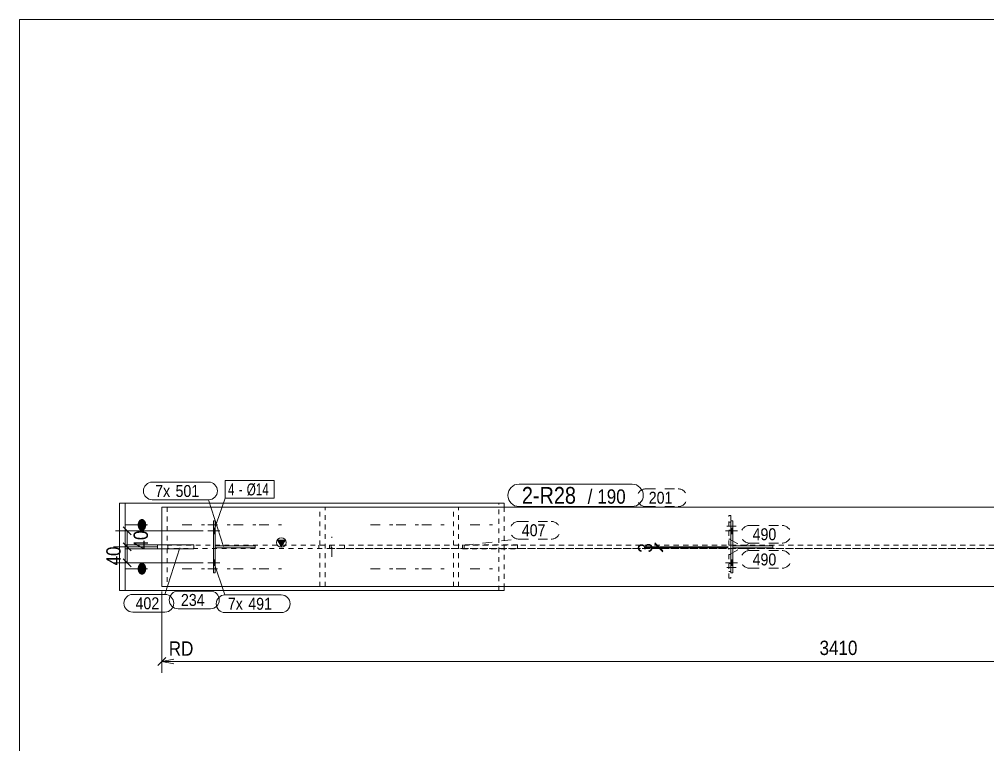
# Model space of a CAD drawing. Header units: millimetres. Extents: x 2 to 825, y 1 to 579.
# Drawn here: x 5 to 207.7, y 427.2 to 579 of the extents above; entities that cross this region are included whole.
import ezdxf

# ---------------------------------------------------------------- set-up
doc = ezdxf.new("R2010")
doc.units = ezdxf.units.MM
for name, pattern in [('XKITLINE00', [0]), ('XKITLINE01', [4, 1, -1, 1, -1]), ('XKITLINE02', [4, 2, -2])]:
    doc.linetypes.add(name, pattern=pattern)
for name, color, linetype, lineweight in [('Bolt', 3, 'Continuous', 0), ('BoltMark', 7, 'Continuous', 0), ('Dimensions', 7, 'Continuous', 0), ('DrawingSheet', 5, 'Continuous', 0), ('Part', 2, 'Continuous', 0), ('PartMark', 7, 'Continuous', 0)]:
    doc.layers.add(name, color=color, linetype=linetype, lineweight=lineweight)
doc.styles.add('ARIAL', font='ARIAL.TTF')
doc.styles.add('ARIAL_NARROW', font='ARIALN.TTF')

# ---------------------------------------------------------------- blocks, each defined once
blk = doc.blocks.new('*A61')
at = {"layer": 'Bolt'}
for points in [[(153.93, 472.48), (154.35, 472.48), (154.35, 471.32), (153.93, 471.32)], [(153.93, 472.48), (154.35, 472.48), (154.35, 471.32), (153.93, 471.32)], [(153.93, 465.82), (154.35, 465.82), (154.35, 464.65), (153.93, 464.65)], [(153.93, 465.82), (154.35, 465.82), (154.35, 464.65), (153.93, 464.65)]]:
    blk.add_hatch(color=3, dxfattribs=at).paths.add_polyline_path(points, flags=17)
at = {"layer": 'Bolt', "color": 3, "linetype": 'XKITLINE00', "lineweight": 0}
for p, q in [((154.35, 472.48), (153.93, 472.48)), ((154.35, 472.48), (153.93, 472.48)), ((155.31, 471.9), (152.81, 471.9)), ((155.31, 471.9), (152.81, 471.9)), ((154.35, 471.32), (153.93, 471.32)), ((154.35, 471.32), (153.93, 471.32)), ((155.31, 465.23), (152.81, 465.23)), ((155.31, 465.23), (152.81, 465.23)), ((154.35, 465.82), (153.93, 465.82)), ((154.35, 465.82), (153.93, 465.82)), ((154.35, 464.65), (153.93, 464.65)), ((154.35, 464.65), (153.93, 464.65))]:
    blk.add_line(p, q, dxfattribs=at)
blk = doc.blocks.new('*A73')
at = {"layer": 'Bolt'}
for points in [[(29.77, 473.18), (29.77, 473.21), (29.77, 473.24), (29.77, 473.27), (29.77, 473.3), (29.77, 473.33), (29.78, 473.36), (29.78, 473.39), (29.79, 473.42), (29.79, 473.45), (29.8, 473.48), (29.8, 473.51), (29.81, 473.54), (29.82, 473.57), (29.82, 473.6), (29.83, 473.63), (29.84, 473.66), (29.85, 473.68), (29.86, 473.71), (29.87, 473.74), (29.88, 473.77), (29.89, 473.79), (29.9, 473.82), (29.92, 473.84), (29.93, 473.87), (29.94, 473.89), (29.95, 473.92), (29.97, 473.94), (29.98, 473.97), (30, 473.99), (30.01, 474.01), (30.03, 474.03), (30.04, 474.06), (30.06, 474.08), (30.08, 474.1), (30.09, 474.12), (30.11, 474.14), (30.13, 474.15), (30.14, 474.17), (30.16, 474.19), (30.18, 474.21), (30.2, 474.22), (30.22, 474.24), (30.24, 474.25), (30.26, 474.27), (30.28, 474.28), (30.3, 474.29), (30.32, 474.3), (30.34, 474.32), (30.36, 474.33), (30.38, 474.34), (30.4, 474.35), (30.42, 474.35), (30.44, 474.36), (30.46, 474.37), (30.49, 474.38), (30.51, 474.38), (30.53, 474.39), (30.55, 474.39), (30.57, 474.39), (30.59, 474.4), (30.62, 474.4), (30.64, 474.4), (30.66, 474.4), (30.68, 474.4), (30.7, 474.4), (30.73, 474.4), (30.75, 474.39), (30.77, 474.39), (30.79, 474.39), (30.81, 474.38), (30.83, 474.38), (30.86, 474.37), (30.88, 474.36), (30.9, 474.35), (30.92, 474.35), (30.94, 474.34), (30.96, 474.33), (30.98, 474.32), (31, 474.3), (31.02, 474.29), (31.04, 474.28), (31.06, 474.27), (31.08, 474.25), (31.1, 474.24), (31.12, 474.22), (31.14, 474.21), (31.16, 474.19), (31.18, 474.17), (31.19, 474.15), (31.21, 474.14), (31.23, 474.12), (31.24, 474.1), (31.26, 474.08), (31.28, 474.06), (31.29, 474.03), (31.31, 474.01), (31.32, 473.99), (31.34, 473.97), (31.35, 473.94), (31.37, 473.92), (31.38, 473.89), (31.39, 473.87), (31.4, 473.84), (31.42, 473.82), (31.43, 473.79), (31.44, 473.77), (31.45, 473.74), (31.46, 473.71), (31.47, 473.68), (31.48, 473.66), (31.49, 473.63), (31.49, 473.6), (31.5, 473.57), (31.51, 473.54), (31.52, 473.51), (31.52, 473.48), (31.53, 473.45), (31.53, 473.42), (31.54, 473.39), (31.54, 473.36), (31.55, 473.33), (31.55, 473.3), (31.55, 473.27), (31.55, 473.24), (31.55, 473.21), (31.55, 473.18), (31.55, 473.15), (31.55, 473.12), (31.55, 473.09), (31.55, 473.06), (31.55, 473.03), (31.55, 473), (31.55, 472.97), (31.54, 472.94), (31.54, 472.91), (31.53, 472.88), (31.53, 472.85), (31.52, 472.82), (31.52, 472.79), (31.51, 472.76), (31.5, 472.73), (31.49, 472.7), (31.49, 472.67), (31.48, 472.64), (31.47, 472.62), (31.46, 472.59), (31.45, 472.56), (31.44, 472.53), (31.43, 472.51), (31.42, 472.48), (31.4, 472.46), (31.39, 472.43), (31.38, 472.41), (31.37, 472.38), (31.35, 472.36), (31.34, 472.33), (31.32, 472.31), (31.31, 472.29), (31.29, 472.27), (31.28, 472.24), (31.26, 472.22), (31.24, 472.2), (31.23, 472.18), (31.21, 472.16), (31.19, 472.15), (31.18, 472.13), (31.16, 472.11), (31.14, 472.09), (31.12, 472.08), (31.1, 472.06), (31.08, 472.05), (31.06, 472.03), (31.04, 472.02), (31.02, 472.01), (31, 472), (30.98, 471.98), (30.96, 471.97), (30.94, 471.96), (30.92, 471.95), (30.9, 471.95), (30.88, 471.94), (30.86, 471.93), (30.83, 471.92), (30.81, 471.92), (30.79, 471.91), (30.77, 471.91), (30.75, 471.91), (30.73, 471.9), (30.7, 471.9), (30.68, 471.9), (30.66, 471.9), (30.64, 471.9), (30.62, 471.9), (30.59, 471.9), (30.57, 471.91), (30.55, 471.91), (30.53, 471.91), (30.51, 471.92), (30.49, 471.92), (30.46, 471.93), (30.44, 471.94), (30.42, 471.95), (30.4, 471.95), (30.38, 471.96), (30.36, 471.97), (30.34, 471.98), (30.32, 472), (30.3, 472.01), (30.28, 472.02), (30.26, 472.03), (30.24, 472.05), (30.22, 472.06), (30.2, 472.08), (30.18, 472.09), (30.16, 472.11), (30.14, 472.13), (30.13, 472.15), (30.11, 472.16), (30.09, 472.18), (30.08, 472.2), (30.06, 472.22), (30.04, 472.24), (30.03, 472.27), (30.01, 472.29), (30, 472.31), (29.98, 472.33), (29.97, 472.36), (29.95, 472.38), (29.94, 472.41), (29.93, 472.43), (29.92, 472.46), (29.9, 472.48), (29.89, 472.51), (29.88, 472.53), (29.87, 472.56), (29.86, 472.59), (29.85, 472.62), (29.84, 472.64), (29.83, 472.67), (29.82, 472.7), (29.82, 472.73), (29.81, 472.76), (29.8, 472.79), (29.8, 472.82), (29.79, 472.85), (29.79, 472.88), (29.78, 472.91), (29.78, 472.94), (29.77, 472.97), (29.77, 473), (29.77, 473.03), (29.77, 473.06), (29.77, 473.09), (29.77, 473.12), (29.76, 473.15)], [(29.77, 464.01), (29.77, 464.04), (29.77, 464.08), (29.77, 464.11), (29.77, 464.14), (29.77, 464.17), (29.78, 464.2), (29.78, 464.23), (29.79, 464.26), (29.79, 464.29), (29.8, 464.32), (29.8, 464.35), (29.81, 464.38), (29.82, 464.4), (29.82, 464.43), (29.83, 464.46), (29.84, 464.49), (29.85, 464.52), (29.86, 464.55), (29.87, 464.57), (29.88, 464.6), (29.89, 464.63), (29.9, 464.65), (29.92, 464.68), (29.93, 464.7), (29.94, 464.73), (29.95, 464.75), (29.97, 464.78), (29.98, 464.8), (30, 464.82), (30.01, 464.85), (30.03, 464.87), (30.04, 464.89), (30.06, 464.91), (30.08, 464.93), (30.09, 464.95), (30.11, 464.97), (30.13, 464.99), (30.14, 465.01), (30.16, 465.02), (30.18, 465.04), (30.2, 465.06), (30.22, 465.07), (30.24, 465.09), (30.26, 465.1), (30.28, 465.11), (30.3, 465.13), (30.32, 465.14), (30.34, 465.15), (30.36, 465.16), (30.38, 465.17), (30.4, 465.18), (30.42, 465.19), (30.44, 465.2), (30.46, 465.2), (30.49, 465.21), (30.51, 465.21), (30.53, 465.22), (30.55, 465.22), (30.57, 465.23), (30.59, 465.23), (30.62, 465.23), (30.64, 465.23), (30.66, 465.23), (30.68, 465.23), (30.7, 465.23), (30.73, 465.23), (30.75, 465.23), (30.77, 465.22), (30.79, 465.22), (30.81, 465.21), (30.83, 465.21), (30.86, 465.2), (30.88, 465.2), (30.9, 465.19), (30.92, 465.18), (30.94, 465.17), (30.96, 465.16), (30.98, 465.15), (31, 465.14), (31.02, 465.13), (31.04, 465.11), (31.06, 465.1), (31.08, 465.09), (31.1, 465.07), (31.12, 465.06), (31.14, 465.04), (31.16, 465.02), (31.18, 465.01), (31.19, 464.99), (31.21, 464.97), (31.23, 464.95), (31.24, 464.93), (31.26, 464.91), (31.28, 464.89), (31.29, 464.87), (31.31, 464.85), (31.32, 464.82), (31.34, 464.8), (31.35, 464.78), (31.37, 464.75), (31.38, 464.73), (31.39, 464.7), (31.4, 464.68), (31.42, 464.65), (31.43, 464.63), (31.44, 464.6), (31.45, 464.57), (31.46, 464.55), (31.47, 464.52), (31.48, 464.49), (31.49, 464.46), (31.49, 464.43), (31.5, 464.4), (31.51, 464.38), (31.52, 464.35), (31.52, 464.32), (31.53, 464.29), (31.53, 464.26), (31.54, 464.23), (31.54, 464.2), (31.55, 464.17), (31.55, 464.14), (31.55, 464.11), (31.55, 464.08), (31.55, 464.04), (31.55, 464.01), (31.55, 463.98), (31.55, 463.95), (31.55, 463.92), (31.55, 463.89), (31.55, 463.86), (31.55, 463.83), (31.55, 463.8), (31.54, 463.77), (31.54, 463.74), (31.53, 463.71), (31.53, 463.68), (31.52, 463.65), (31.52, 463.62), (31.51, 463.59), (31.5, 463.56), (31.49, 463.53), (31.49, 463.51), (31.48, 463.48), (31.47, 463.45), (31.46, 463.42), (31.45, 463.39), (31.44, 463.37), (31.43, 463.34), (31.42, 463.31), (31.4, 463.29), (31.39, 463.26), (31.38, 463.24), (31.37, 463.21), (31.35, 463.19), (31.34, 463.17), (31.32, 463.14), (31.31, 463.12), (31.29, 463.1), (31.28, 463.08), (31.26, 463.06), (31.24, 463.04), (31.23, 463.02), (31.21, 463), (31.19, 462.98), (31.18, 462.96), (31.16, 462.94), (31.14, 462.93), (31.12, 462.91), (31.1, 462.9), (31.08, 462.88), (31.06, 462.87), (31.04, 462.85), (31.02, 462.84), (31, 462.83), (30.98, 462.82), (30.96, 462.81), (30.94, 462.8), (30.92, 462.79), (30.9, 462.78), (30.88, 462.77), (30.86, 462.76), (30.83, 462.76), (30.81, 462.75), (30.79, 462.75), (30.77, 462.74), (30.75, 462.74), (30.73, 462.74), (30.7, 462.73), (30.68, 462.73), (30.66, 462.73), (30.64, 462.73), (30.62, 462.73), (30.59, 462.74), (30.57, 462.74), (30.55, 462.74), (30.53, 462.75), (30.51, 462.75), (30.49, 462.76), (30.46, 462.76), (30.44, 462.77), (30.42, 462.78), (30.4, 462.79), (30.38, 462.8), (30.36, 462.81), (30.34, 462.82), (30.32, 462.83), (30.3, 462.84), (30.28, 462.85), (30.26, 462.87), (30.24, 462.88), (30.22, 462.9), (30.2, 462.91), (30.18, 462.93), (30.16, 462.94), (30.14, 462.96), (30.13, 462.98), (30.11, 463), (30.09, 463.02), (30.08, 463.04), (30.06, 463.06), (30.04, 463.08), (30.03, 463.1), (30.01, 463.12), (30, 463.14), (29.98, 463.17), (29.97, 463.19), (29.95, 463.21), (29.94, 463.24), (29.93, 463.26), (29.92, 463.29), (29.9, 463.31), (29.89, 463.34), (29.88, 463.37), (29.87, 463.39), (29.86, 463.42), (29.85, 463.45), (29.84, 463.48), (29.83, 463.51), (29.82, 463.53), (29.82, 463.56), (29.81, 463.59), (29.8, 463.62), (29.8, 463.65), (29.79, 463.68), (29.79, 463.71), (29.78, 463.74), (29.78, 463.77), (29.77, 463.8), (29.77, 463.83), (29.77, 463.86), (29.77, 463.89), (29.77, 463.92), (29.77, 463.95), (29.76, 463.98)]]:
    blk.add_hatch(color=3, dxfattribs=at).paths.add_polyline_path(points, flags=17)
at = {"layer": 'Bolt', "color": 3, "linetype": 'XKITLINE00', "lineweight": 0}
for p, q in [((27.17, 473.15), (31.82, 473.15)), ((27.17, 463.98), (31.82, 463.98))]:
    blk.add_line(p, q, dxfattribs=at)
at = {"layer": 'Bolt', "color": 3, "linetype": 'XKITLINE02', "lineweight": 0}
for p, q in [((39.1, 473.15), (43.76, 473.15)), ((44.47, 473.15), (49.13, 473.15)), ((49.84, 473.15), (54.5, 473.15)), ((55.21, 473.15), (59.87, 473.15)), ((78.49, 473.15), (83.14, 473.15)), ((83.86, 473.15), (88.51, 473.15)), ((89.23, 473.15), (93.88, 473.15)), ((99.37, 473.15), (104.02, 473.15)), ((39.1, 463.98), (43.76, 463.98)), ((44.47, 463.98), (49.13, 463.98)), ((49.84, 463.98), (54.5, 463.98)), ((55.21, 463.98), (59.87, 463.98)), ((78.49, 463.98), (83.14, 463.98)), ((83.86, 463.98), (88.51, 463.98)), ((89.23, 463.98), (93.88, 463.98)), ((99.37, 463.98), (104.02, 463.98))]:
    blk.add_line(p, q, dxfattribs=at)
blk = doc.blocks.new('*A74')
at = {"layer": 'Part'}
blk.add_hatch(color=2, dxfattribs=at).paths.add_polyline_path([(59.03, 469.97), (60.63, 469.97), (59.83, 468.57)], flags=17)
at = {"layer": 'Part', "color": 2, "linetype": 'XKITLINE00', "lineweight": 0}
for p, q in [((34.83, 476.9), (34.83, 468.98)), ((332.36, 476.9), (34.83, 476.9)), ((59.83, 468.57), (59.03, 469.97)), ((59.03, 469.97), (60.63, 469.97)), ((60.63, 469.97), (59.83, 468.57)), ((34.83, 460.23), (34.83, 468.15)), ((332.36, 460.23), (34.83, 460.23))]:
    blk.add_line(p, q, dxfattribs=at)
at = {"layer": 'Part', "color": 7, "linetype": 'XKITLINE01', "lineweight": 0}
for p, q in [((35.94, 476.9), (35.94, 468.9)), ((67.91, 468.9), (67.91, 476.9)), ((69.03, 460.23), (69.03, 476.9)), ((34.83, 468.98), (34.83, 468.15)), ((35.94, 468.9), (332.36, 468.9)), ((332.36, 468.23), (35.94, 468.23)), ((35.94, 468.23), (35.94, 460.23)), ((67.91, 460.23), (67.91, 468.23))]:
    blk.add_line(p, q, dxfattribs=at)
at = {"layer": 'Part', "color": 2, "linetype": 'XKITLINE00', "lineweight": 0}
blk.add_circle((59.83, 469.47), 1, dxfattribs=at)
blk = doc.blocks.new('*A75')
at = {"layer": 'Part', "color": 2, "linetype": 'XKITLINE00', "lineweight": 0}
for p, q in [((27.14, 468.98), (41.5, 468.98)), ((27.14, 468.15), (27.14, 468.98)), ((41.5, 468.98), (41.5, 468.15)), ((41.5, 468.15), (27.14, 468.15))]:
    blk.add_line(p, q, dxfattribs=at)
at = {"layer": 'Part', "color": 7, "linetype": 'XKITLINE01', "lineweight": 0}
for p, q in [((33.94, 468.15), (33.94, 468.98)), ((36.08, 468.15), (36.08, 468.98))]:
    blk.add_line(p, q, dxfattribs=at)
blk = doc.blocks.new('*A79')
at = {"layer": 'Part', "color": 2, "linetype": 'XKITLINE00', "lineweight": 0}
for p, q in [((46.01, 468.78), (54.35, 468.78)), ((54.35, 468.36), (46.01, 468.36)), ((54.35, 468.36), (54.35, 468.78))]:
    blk.add_line(p, q, dxfattribs=at)
at = {"layer": 'Part', "color": 7, "linetype": 'XKITLINE01', "lineweight": 0}
blk.add_line((46.01, 468.36), (46.01, 468.78), dxfattribs=at)
blk.add_line((46.01, 468.36), (46.01, 468.78), dxfattribs=at)
blk = doc.blocks.new('*A80')
at = {"layer": 'Part', "color": 2, "linetype": 'XKITLINE00', "lineweight": 0}
for p, q in [((45.6, 473.98), (46.01, 473.98)), ((45.6, 473.98), (45.6, 463.15)), ((46.01, 473.98), (46.01, 463.15)), ((45.6, 463.15), (46.01, 463.15))]:
    blk.add_line(p, q, dxfattribs=at)
blk = doc.blocks.new('*A81')
at = {"layer": 'Part', "color": 7, "linetype": 'XKITLINE01', "lineweight": 0}
for p, q in [((153.51, 461.98), (153.51, 468.23)), ((153.51, 468.23), (153.93, 468.23)), ((153.93, 468.23), (153.93, 461.98)), ((153.51, 466.98), (153.93, 466.98)), ((153.93, 461.98), (153.51, 461.98))]:
    blk.add_line(p, q, dxfattribs=at)
blk = doc.blocks.new('*A82')
at = {"layer": 'Part', "color": 7, "linetype": 'XKITLINE01', "lineweight": 0}
for p, q in [((153.51, 468.9), (153.51, 475.15)), ((153.51, 475.15), (153.93, 475.15)), ((153.93, 475.15), (153.93, 468.9)), ((153.51, 470.15), (153.93, 470.15)), ((153.93, 468.9), (153.51, 468.9))]:
    blk.add_line(p, q, dxfattribs=at)
blk = doc.blocks.new('*A83')
at = {"layer": 'Part', "color": 2, "linetype": 'XKITLINE00', "lineweight": 0}
for p, q in [((154.35, 468.78), (162.68, 468.78)), ((162.68, 468.36), (154.35, 468.36)), ((162.68, 468.36), (162.68, 468.78))]:
    blk.add_line(p, q, dxfattribs=at)
at = {"layer": 'Part', "color": 7, "linetype": 'XKITLINE01', "lineweight": 0}
blk.add_line((154.35, 468.36), (154.35, 468.78), dxfattribs=at)
blk.add_line((154.35, 468.36), (154.35, 468.78), dxfattribs=at)
blk = doc.blocks.new('*A84')
at = {"layer": 'Part', "color": 2, "linetype": 'XKITLINE00', "lineweight": 0}
for p, q in [((153.93, 473.98), (154.35, 473.98)), ((153.93, 473.98), (153.93, 463.15)), ((154.35, 473.98), (154.35, 463.15)), ((153.93, 463.15), (154.35, 463.15))]:
    blk.add_line(p, q, dxfattribs=at)
blk = doc.blocks.new('*A101')
at = {"layer": 'Part', "color": 7, "linetype": 'XKITLINE01', "lineweight": 0}
for p, q in [((319.15, 476.9), (95.88, 476.9)), ((95.88, 468.9), (95.88, 476.9)), ((96.88, 460.23), (96.88, 476.9)), ((69.92, 468.9), (69.91, 468.23)), ((319.03, 468.23), (69.91, 468.23)), ((319.03, 468.9), (69.92, 468.9)), ((70.27, 468.23), (70.27, 468.9)), ((95.88, 460.23), (95.88, 468.23)), ((95.88, 460.23), (319.15, 460.23))]:
    blk.add_line(p, q, dxfattribs=at)
blk = doc.blocks.new('*A102')
at = {"layer": 'Part', "color": 2, "linetype": 'XKITLINE00', "lineweight": 0}
for p, q in [((25.97, 459.4), (25.97, 477.73)), ((106.5, 477.73), (25.97, 477.73)), ((27.14, 459.4), (27.14, 477.73)), ((106.5, 477.73), (106.5, 476.9)), ((106.5, 459.4), (106.5, 460.23)), ((106.5, 459.4), (25.97, 459.4))]:
    blk.add_line(p, q, dxfattribs=at)
at = {"layer": 'Part', "color": 7, "linetype": 'XKITLINE01', "lineweight": 0}
for p, q in [((105.34, 459.4), (105.34, 477.73)), ((106.5, 476.9), (106.5, 460.23))]:
    blk.add_line(p, q, dxfattribs=at)
blk = doc.blocks.new('*A103')
at = {"layer": 'Part', "color": 7, "linetype": 'XKITLINE01', "lineweight": 0}
for p, q in [((109.29, 468.98), (97.77, 468.98)), ((97.77, 468.98), (97.77, 468.15)), ((98.12, 468.15), (98.12, 468.98)), ((106.5, 468.15), (106.5, 468.98)), ((109.29, 468.98), (109.29, 468.15)), ((97.77, 468.15), (109.29, 468.15))]:
    blk.add_line(p, q, dxfattribs=at)
blk = doc.blocks.new('*A109')
at = {"layer": 'Bolt', "color": 3, "linetype": 'XKITLINE02', "lineweight": 0}
for p, q in [((70.38, 466.48), (70.38, 470.65)), ((67.67, 468.23), (67.67, 468.9)), ((73.08, 468.23), (73.08, 468.9))]:
    blk.add_line(p, q, dxfattribs=at)
blk = doc.blocks.new('*A110')
at = {"layer": 'Bolt'}
for points in [[(45.6, 472.48), (46.01, 472.48), (46.01, 471.32), (45.6, 471.32)], [(45.6, 472.48), (46.01, 472.48), (46.01, 471.32), (45.6, 471.32)], [(45.6, 465.82), (46.01, 465.82), (46.01, 464.65), (45.6, 464.65)], [(45.6, 465.82), (46.01, 465.82), (46.01, 464.65), (45.6, 464.65)]]:
    blk.add_hatch(color=3, dxfattribs=at).paths.add_polyline_path(points, flags=17)
at = {"layer": 'Bolt', "color": 3, "linetype": 'XKITLINE00', "lineweight": 0}
for p, q in [((46.01, 472.48), (45.6, 472.48)), ((46.01, 472.48), (45.6, 472.48)), ((46.98, 471.9), (44.48, 471.9)), ((46.98, 471.9), (44.48, 471.9)), ((46.01, 471.32), (45.6, 471.32)), ((46.01, 471.32), (45.6, 471.32)), ((46.98, 465.23), (44.48, 465.23)), ((46.98, 465.23), (44.48, 465.23)), ((46.01, 465.82), (45.6, 465.82)), ((46.01, 465.82), (45.6, 465.82)), ((46.01, 464.65), (45.6, 464.65)), ((46.01, 464.65), (45.6, 464.65))]:
    blk.add_line(p, q, dxfattribs=at)
blk = doc.blocks.new('*A111')
at = {"layer": 'Bolt', "color": 3, "linetype": 'XKITLINE02', "lineweight": 0}
for p, q in [((155.06, 464.23), (152.56, 464.23)), ((153.93, 465.05), (153.51, 465.05)), ((153.93, 463.41), (153.51, 463.41))]:
    blk.add_line(p, q, dxfattribs=at)
blk = doc.blocks.new('*A112')
at = {"layer": 'Bolt', "color": 3, "linetype": 'XKITLINE02', "lineweight": 0}
for p, q in [((155.06, 472.9), (152.56, 472.9)), ((153.93, 473.72), (153.51, 473.72)), ((153.93, 472.08), (153.51, 472.08))]:
    blk.add_line(p, q, dxfattribs=at)
blk = doc.blocks.new('*A155')
at = {"layer": 'DrawingSheet', "color": 5, "linetype": 'XKITLINE00', "lineweight": 0}
for p, q in [((825, 579), (5, 579)), ((5, 579), (5, 5))]:
    blk.add_line(p, q, dxfattribs=at)
blk = doc.blocks.new('*A239')
at = {"layer": 'Dimensions', "color": 7, "linetype": 'XKITLINE00', "lineweight": 0}
for p, q in [((34.83, 459.23), (34.83, 442.17)), ((34.83, 459.23), (34.83, 442.17)), ((35.68, 445.42), (33.99, 443.72)), ((37.33, 445.07), (34.83, 444.57)), ((34.83, 444.57), (319.03, 444.57)), ((37.33, 444.07), (34.83, 444.57)), ((42.06, 444.57), (34.83, 444.57))]:
    blk.add_line(p, q, dxfattribs=at)
at = {"layer": 'Dimensions', "color": 3}
blk.add_point((34.83, 444.57), dxfattribs=at)
at = {"layer": 'Dimensions', "color": 7}
blk.add_point((34.83, 444.57), dxfattribs=at)
at = {"layer": 'Dimensions', "color": 3, "style": 'ARIAL', "width": 0.85}
for s, p in [('RD', (36.28, 445.77)), ('3410', (172.48, 445.92))]:
    blk.add_text(s, height=3, dxfattribs=at).set_placement(p)
blk = doc.blocks.new('*A241')
at = {"layer": 'Dimensions', "color": 7, "linetype": 'XKITLINE00', "lineweight": 0}
for p, q in [((33.83, 468.57), (24.7, 468.57)), ((26.7, 469.42), (28.4, 467.72)), ((27.55, 465.23), (27.55, 468.57)), ((43.48, 465.23), (24.7, 465.23)), ((26.7, 466.08), (28.4, 464.38))]:
    blk.add_line(p, q, dxfattribs=at)
at = {"layer": 'Dimensions', "color": 3}
for p in [(27.55, 468.57), (27.55, 465.23)]:
    blk.add_point(p, dxfattribs=at)
at = {"layer": 'Dimensions', "color": 3, "style": 'ARIAL', "width": 0.85}
blk.add_text('40', height=3, rotation=90.0002, dxfattribs=at).set_placement((26.2, 464.67))
blk = doc.blocks.new('*A242')
at = {"layer": 'Dimensions', "color": 7, "linetype": 'XKITLINE00', "lineweight": 0}
for p, q in [((26.7, 472.75), (28.4, 471.05)), ((43.48, 471.9), (25.15, 471.9)), ((27.55, 468.57), (27.55, 471.9)), ((33.83, 468.57), (25.15, 468.57)), ((26.7, 469.42), (28.4, 467.72))]:
    blk.add_line(p, q, dxfattribs=at)
at = {"layer": 'Dimensions', "color": 3}
for p in [(27.55, 471.9), (27.55, 468.57)]:
    blk.add_point(p, dxfattribs=at)
at = {"layer": 'Dimensions', "color": 3, "style": 'ARIAL', "width": 0.85}
blk.add_text('40', height=3, rotation=90.0002, dxfattribs=at).set_placement((31.9, 468.01))
blk = doc.blocks.new('*A244')
at = {"layer": 'Dimensions', "color": 7, "linetype": 'XKITLINE00', "lineweight": 0}
for p, q in [((153.35, 468.57), (135.98, 468.57)), ((153.35, 468.36), (135.98, 468.36)), ((137.99, 469.42), (139.68, 467.72)), ((137.99, 469.21), (139.68, 467.51)), ((138.83, 468.36), (138.83, 468.57))]:
    blk.add_line(p, q, dxfattribs=at)
at = {"layer": 'Dimensions', "color": 3}
for p in [(138.83, 468.57), (138.83, 468.36)]:
    blk.add_point(p, dxfattribs=at)
at = {"layer": 'Dimensions', "color": 3, "style": 'ARIAL', "width": 0.85}
blk.add_text('3', height=3, rotation=90.0002, dxfattribs=at).set_placement((137.48, 467.35))
blk = doc.blocks.new('*A245')
at = {"layer": 'BoltMark', "color": 7, "linetype": 'XKITLINE00', "lineweight": 0}
for p, q in [((48.06, 482.44), (58.36, 482.44)), ((48.06, 478.74), (48.06, 482.44)), ((58.36, 478.74), (58.36, 482.44)), ((45.73, 471.9), (48.06, 478.74)), ((48.06, 478.74), (58.36, 478.74))]:
    blk.add_line(p, q, dxfattribs=at)
at = {"layer": 'BoltMark', "color": 3, "style": 'ARIAL_NARROW', "width": 0.85}
for s, p in [('4', (48.66, 479.34)), ('-', (50.93, 479.34)), ('Ø14', (52.59, 479.34))]:
    blk.add_text(s, height=2.5, dxfattribs=at).set_placement(p)
blk = doc.blocks.new('*A246')
at = {"layer": 'PartMark', "color": 7, "linetype": 'XKITLINE02', "lineweight": 0}
for p, q in [((109.56, 473.89), (116.32, 473.89)), ((97.96, 468.93), (109.56, 470.19)), ((109.56, 470.19), (116.32, 470.19))]:
    blk.add_line(p, q, dxfattribs=at)
for centre, start, end in [((109.56, 472.04), 90, 270), ((116.32, 472.04), 270, 90)]:
    blk.add_arc(centre, 1.85, start, end, dxfattribs=at)
at = {"layer": 'PartMark', "color": 3, "style": 'ARIAL', "width": 0.85}
blk.add_text('407', height=2.5, dxfattribs=at).set_placement((110.16, 470.79))
blk = doc.blocks.new('*A247')
at = {"layer": 'PartMark', "color": 7, "linetype": 'XKITLINE00', "lineweight": 0}
for p, q in [((38.22, 459.3), (44.99, 459.3)), ((38.22, 455.6), (44.99, 455.6))]:
    blk.add_line(p, q, dxfattribs=at)
for centre, start, end in [((38.22, 457.45), 90, 270), ((44.99, 457.45), 270, 90)]:
    blk.add_arc(centre, 1.85, start, end, dxfattribs=at)
at = {"layer": 'PartMark', "color": 3, "style": 'ARIAL', "width": 0.85}
blk.add_text('234', height=2.5, dxfattribs=at).set_placement((38.82, 456.2))
blk = doc.blocks.new('*A248')
at = {"layer": 'PartMark', "color": 7, "linetype": 'XKITLINE02', "lineweight": 0}
for p, q in [((136.13, 480.7), (142.89, 480.7)), ((136.13, 477), (142.89, 477))]:
    blk.add_line(p, q, dxfattribs=at)
for centre, start, end in [((136.13, 478.85), 90, 270), ((142.89, 478.85), 270, 90)]:
    blk.add_arc(centre, 1.85, start, end, dxfattribs=at)
at = {"layer": 'PartMark', "color": 3, "style": 'ARIAL', "width": 0.85}
blk.add_text('201', height=2.5, dxfattribs=at).set_placement((136.73, 477.6))
blk = doc.blocks.new('*A249')
at = {"layer": 'PartMark', "color": 7, "linetype": 'XKITLINE02', "lineweight": 0}
for p, q in [((153.62, 470.17), (157.87, 467.78)), ((157.87, 467.78), (164.63, 467.78)), ((157.87, 464.08), (164.63, 464.08))]:
    blk.add_line(p, q, dxfattribs=at)
for centre, start, end in [((157.87, 465.93), 90, 270), ((164.63, 465.93), 270, 90)]:
    blk.add_arc(centre, 1.85, start, end, dxfattribs=at)
at = {"layer": 'PartMark', "color": 3, "style": 'ARIAL', "width": 0.85}
blk.add_text('490', height=2.5, dxfattribs=at).set_placement((158.47, 464.68))
blk = doc.blocks.new('*A250')
at = {"layer": 'PartMark', "color": 7, "linetype": 'XKITLINE02', "lineweight": 0}
for p, q in [((157.87, 473.05), (164.63, 473.05)), ((153.62, 466.96), (157.87, 469.35)), ((157.87, 469.35), (164.63, 469.35))]:
    blk.add_line(p, q, dxfattribs=at)
for centre, start, end in [((157.87, 471.2), 90, 270), ((164.63, 471.2), 270, 90)]:
    blk.add_arc(centre, 1.85, start, end, dxfattribs=at)
at = {"layer": 'PartMark', "color": 3, "style": 'ARIAL', "width": 0.85}
blk.add_text('490', height=2.5, dxfattribs=at).set_placement((158.47, 469.95))
blk = doc.blocks.new('*A251')
at = {"layer": 'PartMark', "color": 7, "linetype": 'XKITLINE00', "lineweight": 0}
for p, q in [((38.58, 468.34), (35.48, 458.6)), ((28.72, 458.6), (35.48, 458.6)), ((28.72, 454.9), (35.48, 454.9))]:
    blk.add_line(p, q, dxfattribs=at)
for centre, start, end in [((28.72, 456.75), 90, 270), ((35.48, 456.75), 270, 90)]:
    blk.add_arc(centre, 1.85, start, end, dxfattribs=at)
at = {"layer": 'PartMark', "color": 3, "style": 'ARIAL', "width": 0.85}
blk.add_text('402', height=2.5, dxfattribs=at).set_placement((29.32, 455.5))
blk = doc.blocks.new('*A252')
at = {"layer": 'PartMark', "color": 7, "linetype": 'XKITLINE00', "lineweight": 0}
for p, q in [((109.58, 481.7), (133.23, 481.7)), ((109.58, 477), (133.23, 477))]:
    blk.add_line(p, q, dxfattribs=at)
for centre, start, end in [((109.58, 479.35), 90, 270), ((133.23, 479.35), 270, 90)]:
    blk.add_arc(centre, 2.35, start, end, dxfattribs=at)
at = {"layer": 'PartMark', "color": 1, "style": 'ARIAL', "width": 0.85}
blk.add_text('2-R28', height=3.5, dxfattribs=at).set_placement((110.18, 477.6))
at = {"layer": 'PartMark', "color": 3, "style": 'ARIAL', "width": 0.85}
for s, p in [('/', (123.95, 477.6)), ('190', (125.96, 477.6))]:
    blk.add_text(s, height=3, dxfattribs=at).set_placement(p)
blk = doc.blocks.new('*A253')
at = {"layer": 'PartMark', "color": 7, "linetype": 'XKITLINE00', "lineweight": 0}
for p, q in [((32.82, 482.11), (44.6, 482.11)), ((32.82, 478.41), (44.6, 478.41)), ((47.71, 468.67), (44.6, 478.41))]:
    blk.add_line(p, q, dxfattribs=at)
for centre, start, end in [((32.82, 480.26), 90, 270), ((44.6, 480.26), 270, 90)]:
    blk.add_arc(centre, 1.85, start, end, dxfattribs=at)
at = {"layer": 'PartMark', "color": 3, "style": 'ARIAL', "width": 0.85}
for s, p in [('7x', (33.42, 479.01)), ('501', (37.69, 479.01))]:
    blk.add_text(s, height=2.5, dxfattribs=at).set_placement(p)
blk = doc.blocks.new('*A254')
at = {"layer": 'PartMark', "color": 7, "linetype": 'XKITLINE00', "lineweight": 0}
for p, q in [((45.71, 465.34), (48.04, 458.5)), ((48.04, 458.5), (59.82, 458.5)), ((48.04, 454.8), (59.82, 454.8))]:
    blk.add_line(p, q, dxfattribs=at)
for centre, start, end in [((48.04, 456.65), 90, 270), ((59.82, 456.65), 270, 90)]:
    blk.add_arc(centre, 1.85, start, end, dxfattribs=at)
at = {"layer": 'PartMark', "color": 3, "style": 'ARIAL', "width": 0.85}
for s, p in [('7x', (48.64, 455.4)), ('491', (52.91, 455.4))]:
    blk.add_text(s, height=2.5, dxfattribs=at).set_placement(p)

msp = doc.modelspace()

# ---------------------------------------------------------------- block references
at = {"lineweight": 0}
for name in ['*A155', '*A245', '*A253', '*A252', '*A248', '*A102', '*A101', '*A73', '*A82', '*A242', '*A110', '*A80', '*A246', '*A112', '*A61', '*A250', '*A84', '*A109', '*A241', '*A251', '*A75', '*A79', '*A103', '*A244', '*A81', '*A249', '*A83', '*A239', '*A254', '*A111', '*A247']:
    msp.add_blockref(name, (0, 0), dxfattribs=at)
at = {"layer": 'Part', "lineweight": 0}
msp.add_blockref('*A74', (0, 0), dxfattribs=at)

doc.saveas('drawing.dxf')
